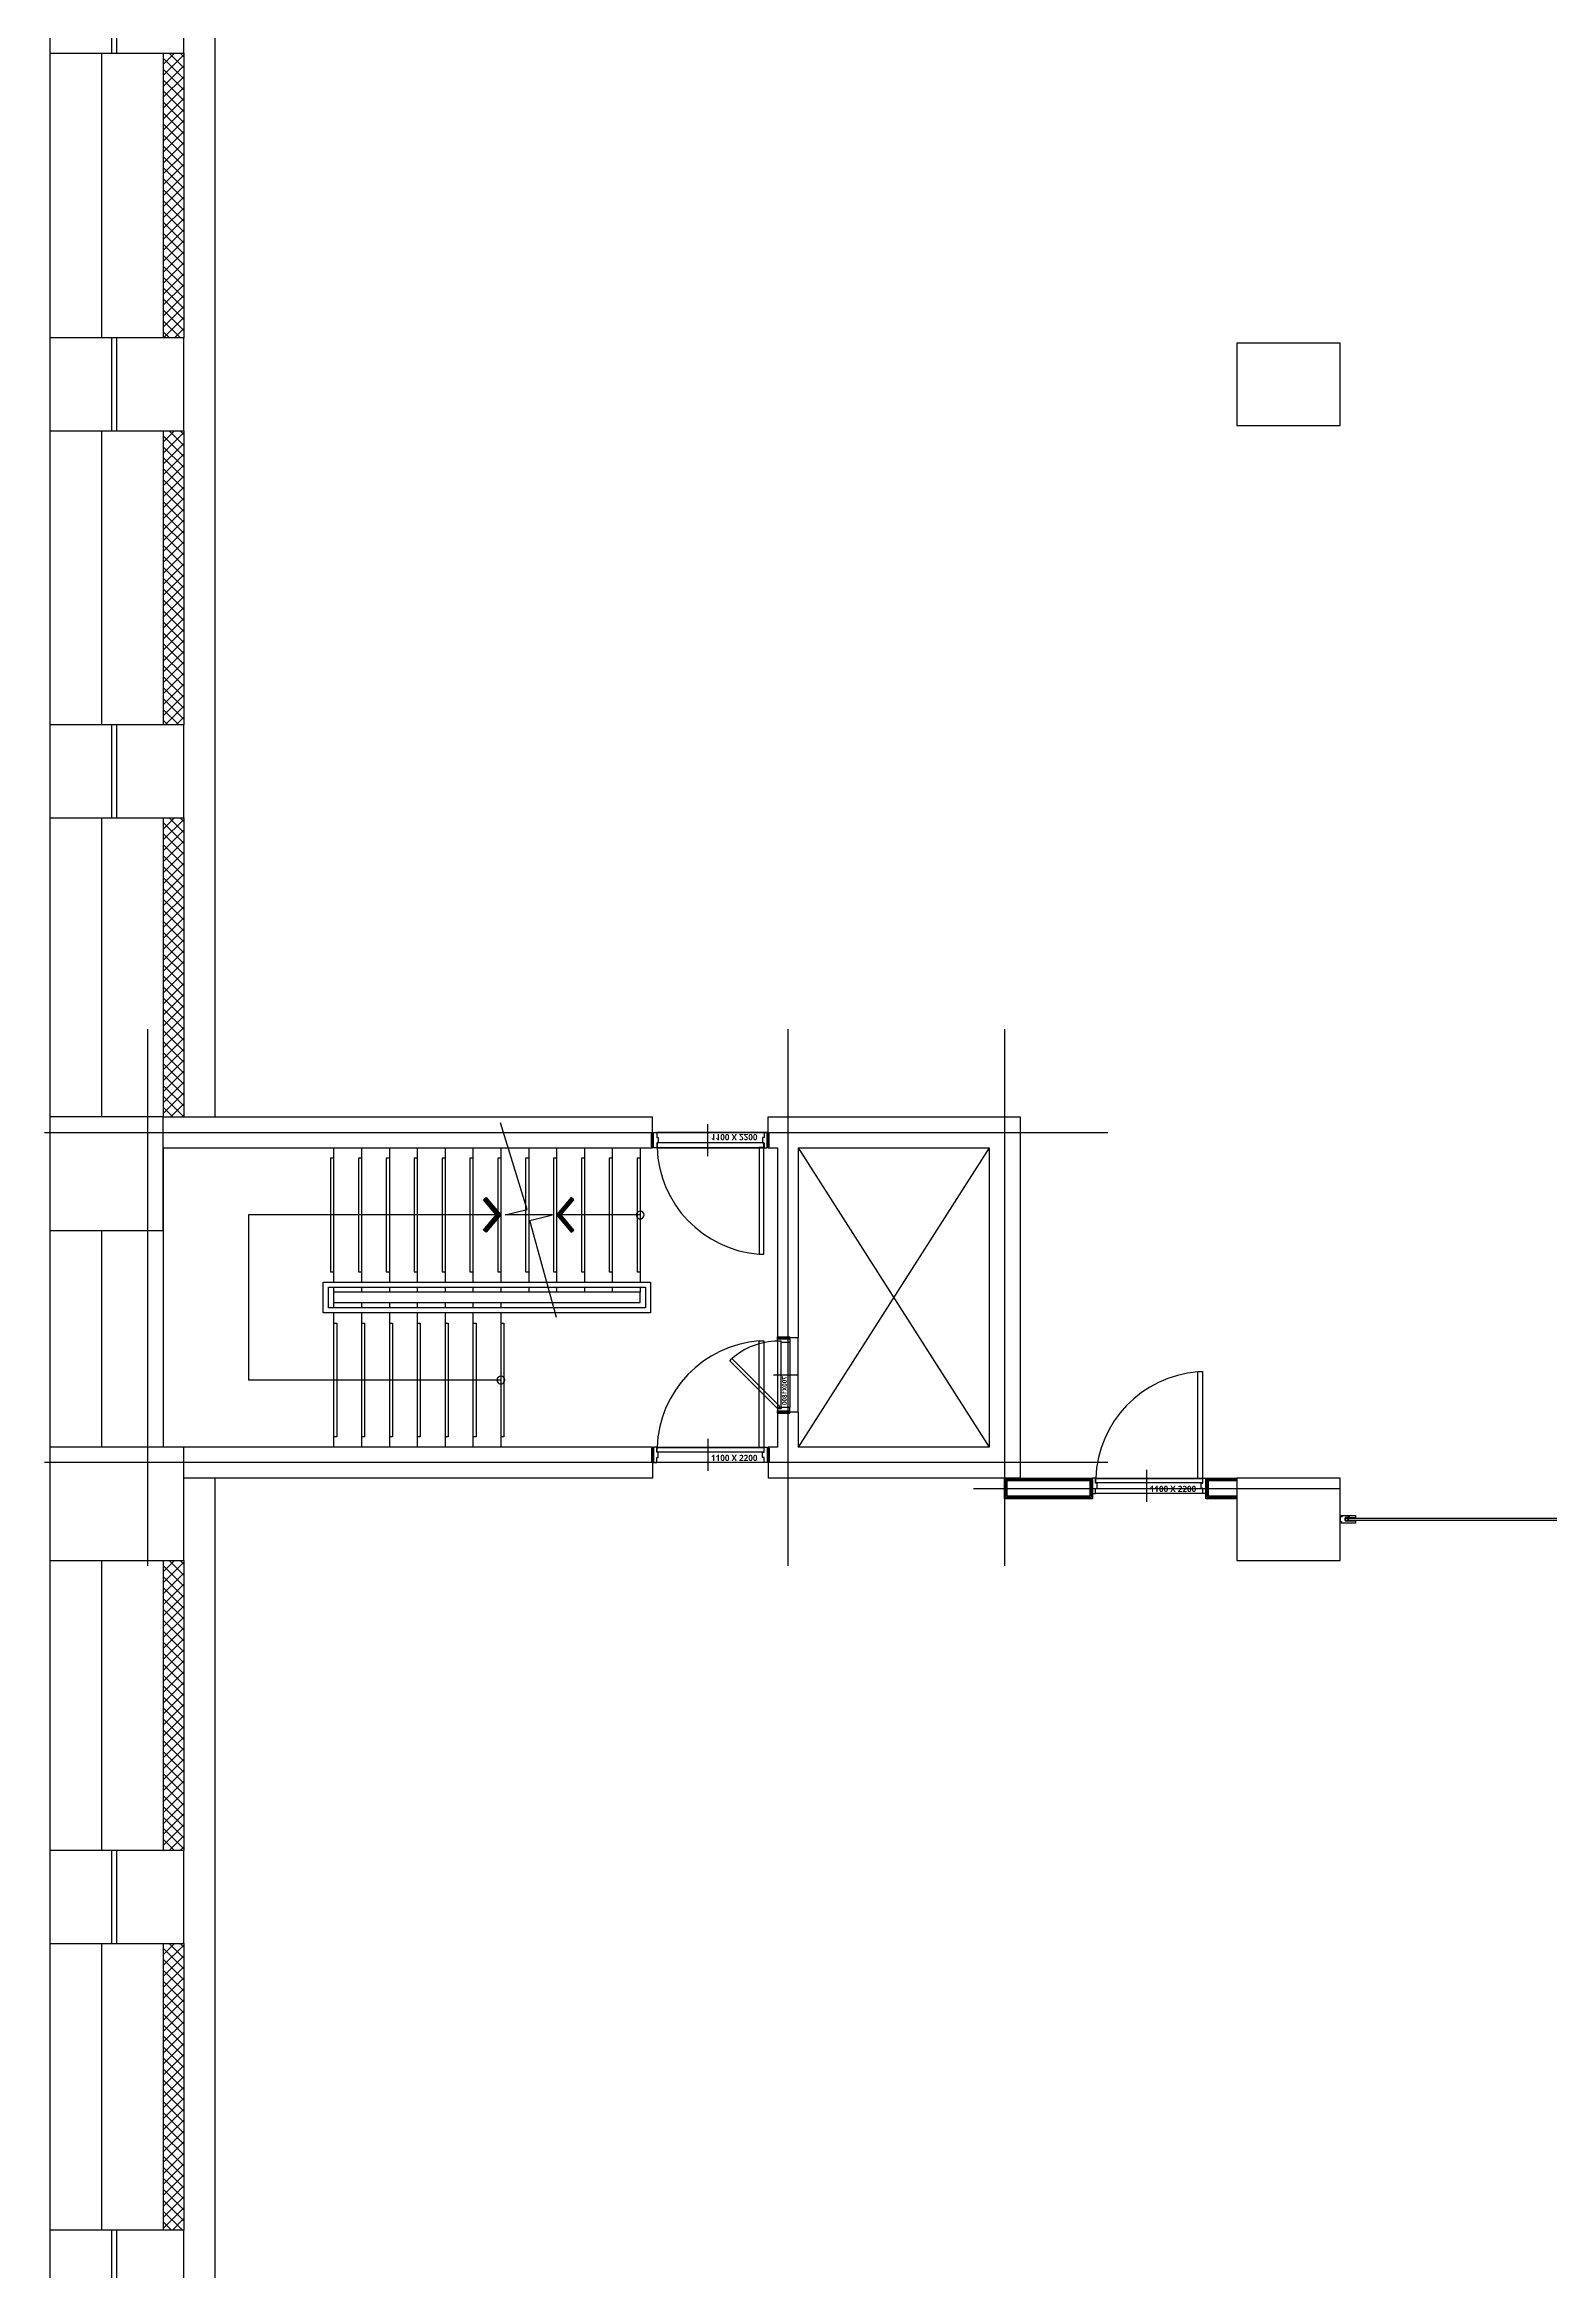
# Model space of a CAD drawing. Header units: millimetres. Extents: x 0 to 356400, y 0 to 68257.
# Drawn here: x 153712 to 154296, y 4626 to 5490 of the extents above; entities that cross this region are included whole.
import ezdxf
from ezdxf.enums import TextEntityAlignment as Align

# ---------------------------------------------------------------- set-up
doc = ezdxf.new("R2010")
doc.units = ezdxf.units.MM
doc.header["$LTSCALE"] = 75
doc.layers.add('8', color=8, linetype='Continuous')
doc.styles.add('SHP-나눔bo', font='')
doc.styles.get('SHP-나눔bo').set_extended_font_data('NanumGothic', bold=True)

# ---------------------------------------------------------------- blocks, each defined once
blk = doc.blocks.new('G$C7369CDF7')
at = {"layer": '8'}
for p, q in [((61218, 12600), (61218, 22500)), ((61243, 22500), (61243, 12600)), ((50630, 12550), (49830, 12550)), ((49830, 12550), (49830, 11550)), ((50630, 11550), (50630, 12550)), ((61630, 12550), (60830, 12550)), ((60830, 12550), (60830, 11550)), ((60930, 9000), (60930, 12550)), ((61193, 12560), (61193, 12700)), ((61193, 12700), (61218, 12700)), ((61203, 12560), (61193, 12560)), ((61194, 12562), (61194, 12699)), ((61194, 12699), (61216, 12699)), ((61204, 12562), (61194, 12562)), ((61216, 12642), (61201, 12642)), ((61201, 12642), (61201, 12629)), ((61201, 12629), (61211, 12629)), ((61205, 12641), (61203, 12640)), ((61203, 12640), (61203, 12631)), ((61218, 12640), (61203, 12640)), ((61203, 12640), (61203, 12630)), ((61205, 12630), (61203, 12631)), ((61203, 12630), (61213, 12630)), ((61203, 12550), (61203, 12560)), ((61204, 12550), (61203, 12550)), ((61204, 12550), (61203, 12550)), ((61206, 12570), (61204, 12570)), ((61204, 12570), (61204, 12570)), ((61204, 12570), (61204, 12550)), ((61204, 12550), (61204, 12562)), ((61204, 12550), (61256, 12550)), ((61205, 12640), (61205, 12641)), ((61207, 12641), (61205, 12640)), ((61205, 12638), (61210, 12638)), ((61205, 12638), (61205, 12633)), ((61205, 12633), (61210, 12633)), ((61205, 12631), (61205, 12630)), ((61207, 12630), (61205, 12631)), ((61206, 12570), (61206, 12552)), ((61206, 12552), (61255, 12552)), ((61207, 12640), (61207, 12641)), ((61209, 12641), (61207, 12640)), ((61207, 12631), (61207, 12630)), ((61209, 12630), (61207, 12631)), ((61209, 12640), (61209, 12641)), ((61211, 12641), (61209, 12640)), ((61209, 12631), (61209, 12630)), ((61211, 12630), (61209, 12631)), ((61210, 12633), (61210, 12638)), ((61211, 12640), (61211, 12641)), ((61213, 12641), (61211, 12640)), ((61211, 12631), (61211, 12630)), ((61213, 12630), (61211, 12631)), ((61211, 12629), (61211, 12599)), ((61211, 12599), (61244, 12599)), ((61213, 12638), (61213, 12641)), ((61213, 12630), (61213, 12632)), ((61213, 12630), (61213, 12600)), ((61213, 12600), (61243, 12600)), ((61216, 12699), (61216, 12642)), ((61218, 12700), (61218, 12640)), ((61243, 12600), (61218, 12600)), ((61243, 12600), (61243, 12700)), ((61243, 12700), (61268, 12700)), ((61244, 12599), (61244, 12699)), ((61244, 12699), (61266, 12699)), ((61255, 12570), (61256, 12570)), ((61255, 12552), (61255, 12570)), ((61256, 12550), (61256, 12570)), ((61266, 12562), (61256, 12562)), ((61256, 12562), (61256, 12550)), ((61256, 12550), (61258, 12550)), ((61256, 12550), (61258, 12550)), ((61268, 12560), (61258, 12560)), ((61258, 12560), (61258, 12550)), ((61266, 12699), (61266, 12562)), ((61268, 12700), (61268, 12560)), ((61630, 11550), (61630, 12550)), ((49830, 11550), (50630, 11550)), ((60830, 11250), (60830, 11550)), ((60830, 11550), (61630, 11550)), ((60843, 11263), (60843, 11550)), ((60855, 11275), (60855, 11550)), ((61005, 11550), (61005, 11275)), ((61018, 11550), (61018, 11263)), ((61030, 11550), (61030, 11250)), ((61030, 11250), (60830, 11250)), ((60840, 11270), (60970, 11270)), ((60840, 11250), (60840, 11270)), ((60840, 11260), (60970, 11260)), ((60840, 11250), (60970, 11250)), ((61018, 11263), (60843, 11263)), ((61005, 11275), (60855, 11275)), ((60860, 11250), (60860, 11270)), ((60950, 11250), (60950, 11270)), ((60970, 11250), (60970, 11270)), ((60830, 10180), (60830, 11220)), ((60980, 11220), (60980, 10180)), ((60750, 10675), (61060, 10675)), ((57480, 0), (57480, 10300)), ((60680, 10300), (60680, 0)), ((60830, 9300), (60830, 10150)), ((60830, 10150), (61030, 10150)), ((60840, 10150), (60840, 10130)), ((60840, 10150), (60970, 10150)), ((60860, 10150), (60860, 10130)), ((60950, 10150), (60950, 10130)), ((60970, 10150), (60970, 10130)), ((61030, 10150), (61030, 9300)), ((60840, 10140), (60970, 10140)), ((60840, 10130), (60970, 10130)), ((60843, 9312), (60843, 10138)), ((60843, 10138), (61018, 10138)), ((60855, 9325), (60855, 10125)), ((60855, 10125), (61005, 10125)), ((61005, 10125), (61005, 9325)), ((61018, 10138), (61018, 9312)), ((56480, 9300), (61680, 9300)), ((56480, 9300), (61680, 9300)), ((57330, 7010), (57330, 9450)), ((57330, 9450), (60830, 9450)), ((60830, 9450), (60830, 7010)), ((61030, 9300), (60830, 9300)), ((61018, 9312), (60843, 9312)), ((61005, 9325), (60855, 9325)), ((57630, 7300), (60530, 9150)), ((57630, 9150), (60530, 7300)), ((57630, 7300), (57630, 9150)), ((57630, 9150), (60530, 9150)), ((60530, 9150), (60530, 7300)), ((56480, 7200), (61680, 7200)), ((57630, 7300), (59470, 7300)), ((59460, 7100), (59460, 7220)), ((59480, 7220), (59460, 7220)), ((59480, 7200), (59460, 7200)), ((59470, 7300), (59470, 7100)), ((60190, 7300), (59470, 7300)), ((59470, 7100), (59470, 7220)), ((59480, 7110), (59480, 7220)), ((59480, 7220), (59515, 7220)), ((59480, 7100), (59480, 7220)), ((59498, 7220), (60145, 7220)), ((59515, 7135), (59504, 7135)), ((59504, 7135), (59504, 7100)), ((59515, 7220), (59515, 7135)), ((59830, 7060), (59830, 7298)), ((60180, 7220), (60145, 7220)), ((60145, 7220), (60145, 7135)), ((60145, 7135), (60157, 7135)), ((60157, 7135), (60157, 7100)), ((60180, 7100), (60180, 7220)), ((60180, 7100), (60180, 7220)), ((60200, 7220), (60180, 7220)), ((60200, 7200), (60180, 7200)), ((60190, 7300), (60530, 7300)), ((60190, 7300), (60190, 7100)), ((60190, 7100), (60190, 7220)), ((60200, 7100), (60200, 7220)), ((57630, 7010), (57330, 7010)), ((57480, 6970), (57480, 5930)), ((57620, 7020), (57490, 7020)), ((57490, 7000), (57490, 7020)), ((57620, 7010), (57490, 7010)), ((57620, 7000), (57490, 7000)), ((57510, 7000), (57510, 7020)), ((57600, 7000), (57600, 7020)), ((57620, 7000), (57620, 7020)), ((57630, 7010), (57630, 7100)), ((57630, 7100), (59470, 7100)), ((57630, 5930), (57630, 6970)), ((59480, 7110), (59460, 7110)), ((59480, 7100), (59460, 7100)), ((59504, 7100), (59480, 7100)), ((59672, 6659), (60135, 7122)), ((59695, 6638), (60157, 7100)), ((60157, 7100), (60135, 7122)), ((60157, 7100), (60180, 7100)), ((60200, 7110), (60180, 7110)), ((60200, 7100), (60180, 7100)), ((60190, 7100), (60530, 7100)), ((60530, 7100), (60530, 7010)), ((60530, 7010), (60830, 7010)), ((60530, 5930), (60530, 6970)), ((60540, 7020), (60670, 7020)), ((60540, 7000), (60540, 7020)), ((60540, 7010), (60670, 7010)), ((60540, 7000), (60670, 7000)), ((60560, 7000), (60560, 7020)), ((60650, 7000), (60650, 7020)), ((60670, 7000), (60670, 7020)), ((60680, 6970), (60680, 5930)), ((57710, 6425), (57400, 6425)), ((60450, 6425), (60760, 6425)), ((57330, 1150), (57330, 5890)), ((57630, 5890), (57330, 5890)), ((57490, 5900), (57490, 5880)), ((57620, 5900), (57490, 5900)), ((57620, 5890), (57490, 5890)), ((57620, 5880), (57490, 5880)), ((57510, 5900), (57510, 5880)), ((57600, 5900), (57600, 5880)), ((57620, 5900), (57620, 5880)), ((57630, 1150), (57630, 5890)), ((58930, 5870), (59230, 5870)), ((58930, 2700), (58930, 5870)), ((59230, 5870), (59230, 2700)), ((60530, 5890), (60530, 1150)), ((60530, 5890), (60830, 5890)), ((60540, 5900), (60540, 5880)), ((60540, 5900), (60670, 5900)), ((60540, 5890), (60670, 5890)), ((60540, 5880), (60670, 5880)), ((60560, 5900), (60560, 5880)), ((60650, 5900), (60650, 5880)), ((60670, 5900), (60670, 5880)), ((60830, 5890), (60830, 1350)), ((57630, 5770), (58930, 5770)), ((57730, 5770), (57730, 5740)), ((57730, 5740), (58830, 5740)), ((58280, 5770), (58280, 4960)), ((58830, 5740), (58830, 5770)), ((58980, 5820), (59180, 5820)), ((58980, 2750), (58980, 5820)), ((58980, 5770), (59030, 5770)), ((59130, 5770), (59030, 5770)), ((59030, 5770), (59030, 2800)), ((59130, 2800), (59130, 5770)), ((59180, 5820), (59180, 2750)), ((57630, 5500), (58930, 5500)), ((57730, 5500), (57730, 5470)), ((57730, 5470), (58830, 5470)), ((58830, 5470), (58830, 5500)), ((58980, 5500), (59030, 5500)), ((57630, 5230), (58930, 5230)), ((57730, 5230), (57730, 5200)), ((57730, 5200), (58830, 5200)), ((58830, 5200), (58830, 5230)), ((58980, 5230), (59030, 5230)), ((58134, 5127), (58112, 5102)), ((58112, 5102), (58280, 4960)), ((58280, 5004), (58134, 5127)), ((58426, 5127), (58280, 5004)), ((58280, 4960), (58448, 5102)), ((58448, 5102), (58426, 5127)), ((57630, 4960), (58930, 4960)), ((57730, 4960), (57730, 4930)), ((57730, 4930), (58830, 4930)), ((58334, 4702), (58280, 4919)), ((58280, 4919), (58280, 4461)), ((59273, 4960), (58334, 4702)), ((58830, 4930), (58830, 4960)), ((58980, 4960), (59030, 4960)), ((58227, 4675), (57387, 4418)), ((57630, 4690), (58930, 4690)), ((57730, 4690), (57730, 4660)), ((57730, 4660), (58830, 4660)), ((58280, 4461), (58227, 4675)), ((58830, 4660), (58830, 4690)), ((58980, 4690), (59030, 4690)), ((57630, 4420), (58930, 4420)), ((57730, 4420), (57730, 4390)), ((57730, 4390), (58830, 4390)), ((58112, 4278), (58280, 4420)), ((58280, 4376), (58134, 4253)), ((58280, 4420), (58280, 1975)), ((58280, 4420), (58448, 4278)), ((58426, 4253), (58280, 4376)), ((58830, 4390), (58830, 4420)), ((58980, 4420), (59030, 4420)), ((59130, 4420), (59180, 4420)), ((59230, 4420), (60530, 4420)), ((59330, 4420), (59330, 4450)), ((59330, 4450), (60430, 4450)), ((59880, 4420), (59880, 1975)), ((60430, 4450), (60430, 4420)), ((57630, 4150), (58930, 4150)), ((57730, 4150), (57730, 4120)), ((57730, 4120), (58830, 4120)), ((58134, 4253), (58112, 4278)), ((58448, 4278), (58426, 4253)), ((58830, 4120), (58830, 4150)), ((58980, 4150), (59030, 4150)), ((59130, 4150), (59180, 4150)), ((59230, 4150), (60530, 4150)), ((59330, 4150), (59330, 4180)), ((59330, 4180), (60430, 4180)), ((60430, 4180), (60430, 4150)), ((59330, 3880), (59330, 3910)), ((59330, 3910), (60430, 3910)), ((60430, 3910), (60430, 3880)), ((57630, 3880), (58930, 3880)), ((57730, 3880), (57730, 3850)), ((57730, 3850), (58830, 3850)), ((58830, 3850), (58830, 3880)), ((58980, 3880), (59030, 3880)), ((59130, 3880), (59180, 3880)), ((59230, 3880), (60530, 3880)), ((57630, 3610), (58930, 3610)), ((57730, 3610), (57730, 3580)), ((57730, 3580), (58830, 3580)), ((58830, 3580), (58830, 3610)), ((58980, 3610), (59030, 3610)), ((59130, 3610), (59180, 3610)), ((59230, 3610), (60530, 3610)), ((59330, 3610), (59330, 3640)), ((59330, 3640), (60430, 3640)), ((60430, 3640), (60430, 3610)), ((57630, 3340), (58930, 3340)), ((57730, 3340), (57730, 3310)), ((57730, 3310), (58830, 3310)), ((58830, 3310), (58830, 3340)), ((58980, 3340), (59030, 3340)), ((59130, 3340), (59180, 3340)), ((59230, 3340), (60530, 3340)), ((59330, 3340), (59330, 3370)), ((59330, 3370), (60430, 3370)), ((60430, 3370), (60430, 3340)), ((57630, 3070), (58930, 3070)), ((57730, 3070), (57730, 3040)), ((57730, 3040), (58830, 3040)), ((58830, 3040), (58830, 3070)), ((58980, 3070), (59030, 3070)), ((59130, 3070), (59180, 3070)), ((59230, 3070), (60530, 3070)), ((59330, 3070), (59330, 3100)), ((59330, 3100), (60430, 3100)), ((60430, 3100), (60430, 3070)), ((59330, 2800), (59330, 2830)), ((59330, 2830), (60430, 2830)), ((60430, 2830), (60430, 2800)), ((57630, 2800), (58930, 2800)), ((57730, 2800), (57730, 2770)), ((57730, 2770), (58830, 2770)), ((58830, 2770), (58830, 2800)), ((59230, 2700), (58930, 2700)), ((58980, 2800), (59030, 2800)), ((59180, 2750), (58980, 2750)), ((59030, 2800), (59130, 2800)), ((59130, 2800), (59180, 2800)), ((59230, 2800), (60530, 2800)), ((58280, 1975), (59880, 1975)), ((21130, 1650), (57330, 1650)), ((60830, 1650), (112330, 1650)), ((47020, 1350), (46120, 1350)), ((47020, 1350), (49780, 1350)), ((47020, 50), (47020, 1350)), ((50680, 1350), (49780, 1350)), ((49780, 1350), (49780, 50)), ((50680, 1350), (53530, 1350)), ((50680, 50), (50680, 1350)), ((54430, 1350), (53530, 1350)), ((53530, 1350), (53530, 50)), ((54430, 1350), (57330, 1350)), ((54430, 50), (54430, 1350)), ((60530, 1350), (60530, 50)), ((61630, 1350), (60530, 1350)), ((61630, 1350), (64440, 1350)), ((61630, 50), (61630, 1350)), ((65340, 1350), (64440, 1350)), ((64440, 1350), (64440, 50)), ((65340, 1350), (68120, 1350)), ((65340, 50), (65340, 1350)), ((69020, 1350), (68120, 1350)), ((68120, 1350), (68120, 50)), ((47020, 1150), (49780, 1150)), ((50680, 1150), (53530, 1150)), ((54430, 1150), (57330, 1150)), ((57330, 1150), (57330, 50)), ((58430, 1150), (57330, 1150)), ((57630, 1150), (60530, 1150)), ((58430, 50), (58430, 1150)), ((61630, 1150), (64440, 1150)), ((65340, 1150), (68120, 1150)), ((61680, 1000), (56480, 1000)), ((47020, 700), (46120, 700)), ((46120, 650), (47020, 650)), ((47020, 650), (47020, 700)), ((49780, 700), (49780, 650)), ((50680, 700), (49780, 700)), ((49780, 650), (50680, 650)), ((50680, 650), (50680, 700)), ((53530, 700), (53530, 650)), ((54430, 700), (53530, 700)), ((53530, 650), (54430, 650)), ((54430, 650), (54430, 700)), ((64440, 700), (64440, 650)), ((65340, 700), (64440, 700)), ((64440, 650), (65340, 650)), ((65340, 650), (65340, 700)), ((68120, 700), (68120, 650)), ((69020, 700), (68120, 700)), ((68120, 650), (69020, 650)), ((47020, 550), (49780, 550)), ((50680, 550), (53530, 550)), ((54430, 550), (57330, 550)), ((58430, 550), (60530, 550)), ((61630, 550), (64440, 550)), ((65340, 550), (68120, 550)), ((16830, 50), (105630, 50)), ((46120, 50), (47020, 50)), ((47020, 50), (49780, 50)), ((49780, 50), (50680, 50)), ((50680, 50), (53530, 50)), ((53530, 50), (54430, 50)), ((54430, 50), (57330, 50)), ((57330, 50), (58430, 50)), ((58430, 50), (60530, 50)), ((60530, 50), (61630, 50)), ((61630, 50), (64440, 50)), ((64440, 50), (65340, 50)), ((65340, 50), (68120, 50)), ((68120, 50), (69020, 50))]:
    blk.add_line(p, q, dxfattribs=at)
at = {"layer": '8', "transparency": 33554687}
for p, q in [((47020, 1314), (47056, 1350)), ((47020, 1208), (47162, 1350)), ((47236, 1150), (47036, 1350)), ((47068, 1150), (47268, 1350)), ((47342, 1150), (47142, 1350)), ((47174, 1150), (47374, 1350)), ((47448, 1150), (47248, 1350)), ((47280, 1150), (47480, 1350)), ((47554, 1150), (47354, 1350)), ((47386, 1150), (47586, 1350)), ((47661, 1150), (47461, 1350)), ((47492, 1150), (47692, 1350)), ((47767, 1150), (47567, 1350)), ((47599, 1150), (47799, 1350)), ((47873, 1150), (47673, 1350)), ((47705, 1150), (47905, 1350)), ((47979, 1150), (47779, 1350)), ((47811, 1150), (48011, 1350)), ((48085, 1150), (47885, 1350)), ((47917, 1150), (48117, 1350)), ((48191, 1150), (47991, 1350)), ((48023, 1150), (48223, 1350)), ((48297, 1150), (48097, 1350)), ((48129, 1150), (48329, 1350)), ((48403, 1150), (48203, 1350)), ((48235, 1150), (48435, 1350)), ((48509, 1150), (48309, 1350)), ((48341, 1150), (48541, 1350)), ((48615, 1150), (48415, 1350)), ((48447, 1150), (48647, 1350)), ((48721, 1150), (48521, 1350)), ((48553, 1150), (48753, 1350)), ((48827, 1150), (48627, 1350)), ((48659, 1150), (48859, 1350)), ((48933, 1150), (48733, 1350)), ((48765, 1150), (48965, 1350)), ((49039, 1150), (48839, 1350)), ((48871, 1150), (49071, 1350)), ((49145, 1150), (48945, 1350)), ((48977, 1150), (49177, 1350)), ((49252, 1150), (49052, 1350)), ((49083, 1150), (49283, 1350)), ((49358, 1150), (49158, 1350)), ((49190, 1150), (49390, 1350)), ((49464, 1150), (49264, 1350)), ((49296, 1150), (49496, 1350)), ((49570, 1150), (49370, 1350)), ((49402, 1150), (49602, 1350)), ((49676, 1150), (49476, 1350)), ((49508, 1150), (49708, 1350)), ((49780, 1152), (49582, 1350)), ((49614, 1150), (49780, 1317)), ((49780, 1258), (49688, 1350)), ((50680, 1314), (50716, 1350)), ((50680, 1208), (50822, 1350)), ((50896, 1150), (50696, 1350)), ((50728, 1150), (50928, 1350)), ((51002, 1150), (50802, 1350)), ((50834, 1150), (51034, 1350)), ((51108, 1150), (50908, 1350)), ((50940, 1150), (51140, 1350)), ((51214, 1150), (51014, 1350)), ((51046, 1150), (51246, 1350)), ((51321, 1150), (51121, 1350)), ((51152, 1150), (51352, 1350)), ((51427, 1150), (51227, 1350)), ((51259, 1150), (51459, 1350)), ((51533, 1150), (51333, 1350)), ((51365, 1150), (51565, 1350)), ((51639, 1150), (51439, 1350)), ((51471, 1150), (51671, 1350)), ((51745, 1150), (51545, 1350)), ((51577, 1150), (51777, 1350)), ((51851, 1150), (51651, 1350)), ((51683, 1150), (51883, 1350)), ((51957, 1150), (51757, 1350)), ((51789, 1150), (51989, 1350)), ((52063, 1150), (51863, 1350)), ((51895, 1150), (52095, 1350)), ((52169, 1150), (51969, 1350)), ((52001, 1150), (52201, 1350)), ((52275, 1150), (52075, 1350)), ((52107, 1150), (52307, 1350)), ((52381, 1150), (52181, 1350)), ((52213, 1150), (52413, 1350)), ((52487, 1150), (52287, 1350)), ((52319, 1150), (52519, 1350)), ((52593, 1150), (52393, 1350)), ((52425, 1150), (52625, 1350)), ((52699, 1150), (52499, 1350)), ((52531, 1150), (52731, 1350)), ((52805, 1150), (52605, 1350)), ((52637, 1150), (52837, 1350)), ((52912, 1150), (52712, 1350)), ((52743, 1150), (52943, 1350)), ((53018, 1150), (52818, 1350)), ((52850, 1150), (53050, 1350)), ((53124, 1150), (52924, 1350)), ((52956, 1150), (53156, 1350)), ((53230, 1150), (53030, 1350)), ((53062, 1150), (53262, 1350)), ((53336, 1150), (53136, 1350)), ((53168, 1150), (53368, 1350)), ((53442, 1150), (53242, 1350)), ((53274, 1150), (53474, 1350)), ((53530, 1168), (53348, 1350)), ((53380, 1150), (53530, 1300)), ((53530, 1274), (53454, 1350)), ((54430, 1314), (54466, 1350)), ((54430, 1208), (54572, 1350)), ((54646, 1150), (54446, 1350)), ((54478, 1150), (54678, 1350)), ((54752, 1150), (54552, 1350)), ((54584, 1150), (54784, 1350)), ((54858, 1150), (54658, 1350)), ((54690, 1150), (54890, 1350)), ((54964, 1150), (54764, 1350)), ((54796, 1150), (54996, 1350)), ((55071, 1150), (54871, 1350)), ((54902, 1150), (55102, 1350)), ((55177, 1150), (54977, 1350)), ((55009, 1150), (55209, 1350)), ((55283, 1150), (55083, 1350)), ((55115, 1150), (55315, 1350)), ((55389, 1150), (55189, 1350)), ((55221, 1150), (55421, 1350)), ((55495, 1150), (55295, 1350)), ((55327, 1150), (55527, 1350)), ((55601, 1150), (55401, 1350)), ((55433, 1150), (55633, 1350)), ((55707, 1150), (55507, 1350)), ((55539, 1150), (55739, 1350)), ((55813, 1150), (55613, 1350)), ((55645, 1150), (55845, 1350)), ((55919, 1150), (55719, 1350)), ((55751, 1150), (55951, 1350)), ((56025, 1150), (55825, 1350)), ((55857, 1150), (56057, 1350)), ((56131, 1150), (55931, 1350)), ((55963, 1150), (56163, 1350)), ((56237, 1150), (56037, 1350)), ((56069, 1150), (56269, 1350)), ((56343, 1150), (56143, 1350)), ((56175, 1150), (56375, 1350)), ((56449, 1150), (56249, 1350)), ((56281, 1150), (56481, 1350)), ((56555, 1150), (56355, 1350)), ((56387, 1150), (56587, 1350)), ((56662, 1150), (56462, 1350)), ((56493, 1150), (56693, 1350)), ((56768, 1150), (56568, 1350)), ((56600, 1150), (56800, 1350)), ((56874, 1150), (56674, 1350)), ((56706, 1150), (56906, 1350)), ((56980, 1150), (56780, 1350)), ((56812, 1150), (57012, 1350)), ((57086, 1150), (56886, 1350)), ((56918, 1150), (57118, 1350)), ((57192, 1150), (56992, 1350)), ((57024, 1150), (57224, 1350)), ((57298, 1150), (57098, 1350)), ((57130, 1150), (57330, 1350)), ((57330, 1224), (57204, 1350)), ((57330, 1330), (57310, 1350)), ((61630, 1314), (61666, 1350)), ((61630, 1208), (61772, 1350)), ((61846, 1150), (61646, 1350)), ((61678, 1150), (61878, 1350)), ((61952, 1150), (61752, 1350)), ((61784, 1150), (61984, 1350)), ((62058, 1150), (61858, 1350)), ((61890, 1150), (62090, 1350)), ((62164, 1150), (61964, 1350)), ((61996, 1150), (62196, 1350)), ((62271, 1150), (62071, 1350)), ((62102, 1150), (62302, 1350)), ((62377, 1150), (62177, 1350)), ((62209, 1150), (62409, 1350)), ((62483, 1150), (62283, 1350)), ((62315, 1150), (62515, 1350)), ((62589, 1150), (62389, 1350)), ((62421, 1150), (62621, 1350)), ((62695, 1150), (62495, 1350)), ((62527, 1150), (62727, 1350)), ((62801, 1150), (62601, 1350)), ((62633, 1150), (62833, 1350)), ((62907, 1150), (62707, 1350)), ((62739, 1150), (62939, 1350)), ((63013, 1150), (62813, 1350)), ((62845, 1150), (63045, 1350)), ((63119, 1150), (62919, 1350)), ((62951, 1150), (63151, 1350)), ((63225, 1150), (63025, 1350)), ((63057, 1150), (63257, 1350)), ((63331, 1150), (63131, 1350)), ((63163, 1150), (63363, 1350)), ((63437, 1150), (63237, 1350)), ((63269, 1150), (63469, 1350)), ((63543, 1150), (63343, 1350)), ((63375, 1150), (63575, 1350)), ((63649, 1150), (63449, 1350)), ((63481, 1150), (63681, 1350)), ((63755, 1150), (63555, 1350)), ((63587, 1150), (63787, 1350)), ((63862, 1150), (63662, 1350)), ((63693, 1150), (63893, 1350)), ((63968, 1150), (63768, 1350)), ((63800, 1150), (64000, 1350)), ((64074, 1150), (63874, 1350)), ((63906, 1150), (64106, 1350)), ((64180, 1150), (63980, 1350)), ((64012, 1150), (64212, 1350)), ((64286, 1150), (64086, 1350)), ((64118, 1150), (64318, 1350)), ((64392, 1150), (64192, 1350)), ((64224, 1150), (64424, 1350)), ((64440, 1208), (64298, 1350)), ((64440, 1314), (64404, 1350)), ((65340, 1314), (65376, 1350)), ((65340, 1208), (65482, 1350)), ((65556, 1150), (65356, 1350)), ((65388, 1150), (65588, 1350)), ((65662, 1150), (65462, 1350)), ((65494, 1150), (65694, 1350)), ((65768, 1150), (65568, 1350)), ((65600, 1150), (65800, 1350)), ((65874, 1150), (65674, 1350)), ((65706, 1150), (65906, 1350)), ((65981, 1150), (65781, 1350)), ((65812, 1150), (66012, 1350)), ((66087, 1150), (65887, 1350)), ((65919, 1150), (66119, 1350)), ((66193, 1150), (65993, 1350)), ((66025, 1150), (66225, 1350)), ((66299, 1150), (66099, 1350)), ((66131, 1150), (66331, 1350)), ((66405, 1150), (66205, 1350)), ((66237, 1150), (66437, 1350)), ((66511, 1150), (66311, 1350)), ((66343, 1150), (66543, 1350)), ((66617, 1150), (66417, 1350)), ((66449, 1150), (66649, 1350)), ((66723, 1150), (66523, 1350)), ((66555, 1150), (66755, 1350)), ((66829, 1150), (66629, 1350)), ((66661, 1150), (66861, 1350)), ((66935, 1150), (66735, 1350)), ((66767, 1150), (66967, 1350)), ((67041, 1150), (66841, 1350)), ((66873, 1150), (67073, 1350)), ((67147, 1150), (66947, 1350)), ((66979, 1150), (67179, 1350)), ((67253, 1150), (67053, 1350)), ((67085, 1150), (67285, 1350)), ((67359, 1150), (67159, 1350)), ((67191, 1150), (67391, 1350)), ((67465, 1150), (67265, 1350)), ((67297, 1150), (67497, 1350)), ((67572, 1150), (67372, 1350)), ((67403, 1150), (67603, 1350)), ((67678, 1150), (67478, 1350)), ((67510, 1150), (67710, 1350)), ((67784, 1150), (67584, 1350)), ((67616, 1150), (67816, 1350)), ((67890, 1150), (67690, 1350)), ((67722, 1150), (67922, 1350)), ((67996, 1150), (67796, 1350)), ((67828, 1150), (68028, 1350)), ((68102, 1150), (67902, 1350)), ((67934, 1150), (68120, 1337)), ((68120, 1238), (68008, 1350)), ((68120, 1344), (68114, 1350)), ((47130, 1150), (47020, 1260)), ((47024, 1150), (47020, 1154)), ((49720, 1150), (49780, 1210)), ((50790, 1150), (50680, 1260)), ((50684, 1150), (50680, 1154)), ((53486, 1150), (53530, 1194)), ((54540, 1150), (54430, 1260)), ((54434, 1150), (54430, 1154)), ((57236, 1150), (57330, 1244)), ((61740, 1150), (61630, 1260)), ((61634, 1150), (61630, 1154)), ((64330, 1150), (64440, 1260)), ((64436, 1150), (64440, 1154)), ((65450, 1150), (65340, 1260)), ((65344, 1150), (65340, 1154)), ((68040, 1150), (68120, 1230))]:
    blk.add_line(p, q, dxfattribs=at)
at = {"layer": '8'}
for points in [[(60960, 11250), (60980, 11250), (60980, 11220), (60930, 11220), (60930, 11205), (60880, 11205), (60880, 11220), (60830, 11220), (60830, 11250), (60850, 11250)], [(60960, 10150), (60980, 10150), (60980, 10180), (60930, 10180), (60930, 10195), (60880, 10195), (60880, 10180), (60830, 10180), (60830, 10150), (60850, 10150)], [(57500, 7000), (57480, 7000), (57480, 6970), (57530, 6970), (57530, 6955), (57580, 6955), (57580, 6970), (57630, 6970), (57630, 7000), (57610, 7000)], [(60660, 7000), (60680, 7000), (60680, 6970), (60630, 6970), (60630, 6955), (60580, 6955), (60580, 6970), (60530, 6970), (60530, 7000), (60550, 7000)], [(59695, 6638), (59672, 6659)], [(57500, 5900), (57480, 5900), (57480, 5930), (57530, 5930), (57530, 5945), (57580, 5945), (57580, 5930), (57630, 5930), (57630, 5900), (57610, 5900)], [(60660, 5900), (60680, 5900), (60680, 5930), (60630, 5930), (60630, 5945), (60580, 5945), (60580, 5930), (60530, 5930), (60530, 5900), (60550, 5900)]]:
    blk.add_lwpolyline(points, dxfattribs=at)
for points in [[(59799, 11217), (60833, 11217), (60833, 11172), (59799, 11172)], [(60878, 11217), (60878, 10183), (60833, 10183), (60833, 11217)], [(60157, 7100), (60157, 7135), (59504, 7135), (59504, 7100)], [(57582, 6967), (57582, 5933), (57627, 5933), (57627, 6967)], [(58661, 6967), (57627, 6967), (57627, 6922), (58661, 6922)], [(59499, 6967), (60533, 6967), (60533, 6922), (59499, 6922)], [(60578, 6967), (60578, 5933), (60533, 5933), (60533, 6967)]]:
    blk.add_lwpolyline(points, close=True, dxfattribs=at)
for centre, radius, start, end in [((61213, 12638), 0.5, 90, 270), ((61213, 12633), 0.5, 90, 270), ((61209, 12597), 40, 47.9871, 84.162), ((61214, 12598), 35.2, 53.3097, 91.8757), ((61234, 12625), 2, 270, 50.0288), ((61234, 12625), 1, 270, 40.761), ((61234, 12624), 0.5, 90, 270), ((60872, 11257), 1075, 184.5299, 267.8035), ((57589, 7007), 1075, 272.1965, 355.4701), ((60572, 7007), 1075, 184.5299, 267.8035), ((60172, 7103), 668, 180.2345, 221.6084), ((58280, 5770), 37.5, 90, 270), ((58280, 5770), 37.5, 270, 90), ((59880, 4420), 37.5, 90, 270), ((59880, 4420), 37.5, 270, 90)]:
    blk.add_arc(centre, radius, start, end, dxfattribs=at)
for points in [[(58280, 5004), (58280, 4960), (58134, 5127), (58112, 5102)], [(58426, 5127), (58448, 5102), (58280, 5004), (58280, 4960)], [(58280, 4376), (58280, 4420), (58134, 4253), (58112, 4278)], [(58426, 4253), (58448, 4278), (58280, 4376), (58280, 4420)]]:
    blk.add_solid(points, dxfattribs=at)
at = {"layer": '8', "style": 'SHP-나눔bo'}
for p in [(60965, 10931), (60665, 6681)]:
    blk.add_text('1100 X 2200', height=60, rotation=90, dxfattribs=at).set_placement(p, align=Align.CENTER)
at = {"layer": '8', "style": 'SHP-나눔bo', "text_generation_flag": 4}
blk.add_text('700X1800', height=45, dxfattribs=at).set_placement((59983, 7190), align=Align.CENTER)
blk.add_text('1100 X 2200', height=60, rotation=90, dxfattribs=at).set_placement((57496, 6681), align=Align.CENTER)

msp = doc.modelspace()

# ---------------------------------------------------------------- block references
at = {"xscale": 0.04000000000000001, "yscale": 0.04000000000000001, "zscale": 0.04000000000000001, "rotation": 270}
msp.add_blockref('G$C7369CDF7', (153712.17, 7367.09), dxfattribs=at)

doc.saveas('drawing.dxf')
